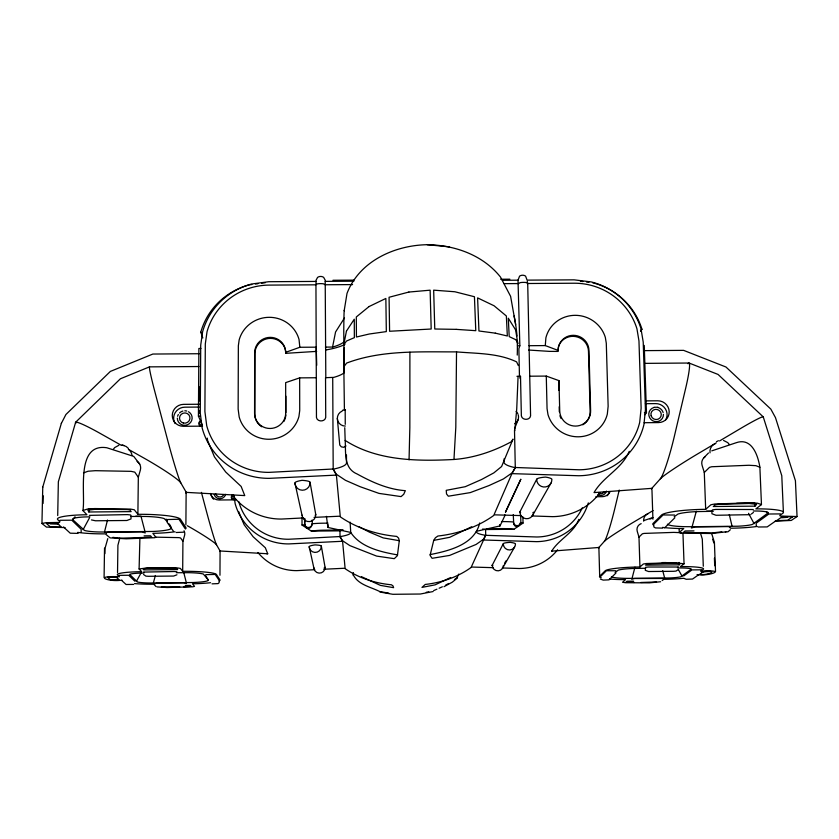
<?xml version="1.0" encoding="UTF-8"?>
<svg xmlns="http://www.w3.org/2000/svg" width="839" height="839" viewBox="0 0 839 839"><rect width="100%" height="100%" fill="white"/><g stroke="black" fill="none" stroke-linecap="round" stroke-linejoin="round"><path stroke-width="1.26" d="M343.088 530.238L339.973 530.856L340.015 536.635L342.522 540.704L349.842 545.602L376.659 556.1L394.288 558.669L397.392 555.68L399.301 540.694L398.588 538.093L396.721 536.404C376.774 534.569 356.869 528.234 340.298 516.845M344.42 410.271L343.822 366.811L346.633 363.077C381.409 349.884 419.909 352.023 456.521 351.877L455.808 427.261L453.962 459.478C417.329 461.387 376.931 460.936 345.165 440.433L344.756 427.722M343.822 366.811L344.137 372.516L344.158 366.129A109.332 1.007 89.6 0 1 344.368 347.65M219.965 575.25L220.08 550.982L216.567 544.889A30.791 1.133 74.8 0 1 206.384 511.087L201.412 492.378M519.467 376.501L518.869 348.709L519.844 345.762L518.009 280.184L519.572 276.146A5.38 5.317 -40 0 1 525.581 276.104L527.091 280.132L574.149 279.848L591.233 281.925A68.924 66.963 20.5 0 1 640.996 328.762L643.219 342.092L645.432 409.82L643.933 424.618A69.165 67.487 24.2 0 1 578.721 475.744L511.916 473.636L494.003 514.821L521.376 515.607M219.388 580.85A34.986 3.744 0 0 0 219.944 579.885L216.42 574.463A31.148 3.419 0 0 0 182.682 571.307L182.923 541.281L184.549 535.439A6.45 6.324 -30.6 0 0 184.024 530.762M185.891 524.7L186.143 492.136L180.784 482.865A38.091 1.741 74.7 0 1 167.601 439.972L155.016 392.306A33.151 1.51 74.6 0 1 149.499 366.863L120.407 378.777L75.657 422.216L58.352 481.785L57.713 515.555M202.031 424.419L198.423 416.092L198.885 348.468L200.909 348.458M185.367 529.021A43.188 5.674 0.3 0 0 185.87 527.542L180.49 519.289A38.667 5.223 0.3 0 0 137.89 514.317L138.33 477.213L140.375 469.987A8.012 7.803 -26.2 0 0 137.061 461.377M121.938 580.116C108.671 582.318 91.545 575.533 119.432 576.739L117.502 574.967A27.257 2.978 0.1 0 1 141.718 571.695L139.096 568.968L139.914 538.187M353.177 572.922L353.324 575.323L353.408 573.016M117.533 572.586L117.911 545.287L119.767 538.208L151.67 537.212L150.569 535.806L144.098 535.869M328.018 524.553L327.913 527.458L350.733 532.429C360.424 547.301 381.011 552.062 397.592 554.894M88.882 511.989L87.885 510.196L95.835 509.21L127.339 509.577L129.804 509.934L131.178 511.622L88.882 511.989L88.913 509.986M104.088 577.473L104.529 548.098M104.885 553.635L104.969 548.528L107.791 538.617M81.131 532.115L81.184 529.283L71.797 520.19L59.936 520.295M59.999 521.743L57.797 519.698A33.896 4.562 0.5 0 1 86.941 514.758L82.883 510.542C85.935 494.611 74.933 442.73 106.857 447.764L133.737 456.406L139.746 464.219M65.075 527.574L46.428 527.091L41.95 523.494L42.758 487.102M43.041 503.484L43.198 495.755M346.465 454.906L346.507 462.635A63.345 10.32 -0.1 0 1 334.258 468.949L269.036 472.367A64.456 63.103 -11.5 0 1 206.719 425.719L204.894 411.488L205.314 343.875L207.034 331.688A64.351 62.694 -8.5 0 1 269.13 285.103L315.978 284.82L316.072 280.216L317.593 277.373A5.391 5.349 24.5 0 1 323.634 277.331L325.207 280.163L325.805 377.907M518.072 376.48L516.73 408.95L514.8 430.69M199.242 386.852L199.231 401.084M644.457 350.629L683.628 350.366L725.966 367.01L770.821 409.107L775.477 417.623L795.424 480.726L797.05 516.541L791.282 520.432L775.1 521.208M409.054 459.845L409.841 427.617L409.904 352.191M536.719 479.216L536.687 479.53A7.614 7.478 27.5 0 0 551.653 481.345L551.831 479.719A18.815 2.957 1.2 0 0 545.57 477.087A18.825 2.957 1.1 0 0 536.729 479.216L519.844 512A6.859 6.754 29.6 0 0 533.321 513.636L533.478 512.168A16.937 2.402 1.4 0 1 533.08 512.524M519.844 512L519.876 511.717A16.937 2.402 1.3 0 0 520.631 512.66M503.379 565.413L503.243 566.619A5.621 5.558 35.7 0 1 492.199 565.287L492.231 565.046A13.864 1.605 1.5 0 0 492.923 565.685M503.306 543.682L503.274 543.934A6.114 6.041 32.7 0 0 515.293 545.392L515.44 544.081A15.092 1.909 1.4 0 0 510.206 542.351A15.092 1.909 1.4 0 0 503.306 543.682L492.199 565.287M493.71 515.492C477.443 527.175 457.727 533.845 437.906 536.027L435.41 537.757L433.732 540.379L430.071 555.376L432.075 558.313L449.62 555.418L476.112 544.438L483.295 539.425L485.697 535.313L485.592 529.535L482.687 528.979M344.189 310.692L347 293.461C359.165 261.265 394.571 245.24 427.261 244.705L427.764 244.747C455.095 245.124 483.107 255.213 500.495 277.069L510.605 296.335L515.649 324.588M325.406 347.105L332.559 347.052L335.558 331.992L344.472 317.96M619.234 490.049L615.06 507.501A30.655 2.423 -75.8 0 1 604.384 541.333L598.878 547.479L599.686 576.246A34.787 3.713 -1.3 0 0 601.29 577.798M89.92 516.824L84.173 516.971A18.794 2.527 0.5 0 0 72.731 518.901L72.773 519.698L84.571 530.447A18.101 2.349 0.4 0 0 98.855 531.978L104.487 532.02L107.507 520.033M611.421 576.771A23.041 2.465 -1.3 0 0 625.558 578.365L632.05 578.396L634.945 567.206M143.794 573.027L139.159 573.142A15.112 1.657 0.1 0 0 129.657 574.411L137.428 581.983A14.662 1.563 0.1 0 0 148.786 582.979L153.359 583L155.372 575.491M667.383 524.197A28.442 3.713 -1.7 0 0 684.194 526.661L692.123 526.724L696.318 511.245M61.352 423.38L65.924 414.497L110.381 371.415L152.845 354.048L199.378 353.722M42.684 487.365L61.415 423.15M171.429 527.553L171.104 528.654A28.62 3.755 0.3 0 1 153.097 531.444L104.487 532.02M504.124 458.765L504.176 461.335A63.177 10.246 -1.4 0 0 514.297 467.459L579.141 469.788A64.225 62.652 24.2 0 0 639.696 422.353L641.132 408.163L638.961 340.907L636.948 328.815A64.1 62.275 20.5 0 0 574.17 283.225L527.616 283.509L526.357 282.575A5.695 1.405 -1.5 0 0 520.316 282.617L518.502 283.572L504.124 283.655M41.95 523.494L46.019 522.676L59.506 522.435M519.855 378.116L520.505 376.271L516.939 376.302M514.768 428.236L518.02 419.909M479.698 522.98C474.748 544.626 448.949 550.866 430.176 554.589M578.805 519.393C573.677 533.205 559.068 539.058 551.684 551.139L598.878 547.479A34.525 1.678 -31.2 0 0 598.889 547.982M629.24 451.351C622.003 468.886 603.22 476.552 594.022 492.598L650.844 488.424A42.296 4.017 -75.6 0 0 651.997 488.151L660.356 478.807A38.122 2.328 -31.4 0 1 698.415 453.459L716.212 442.919M528.675 350.041L549.346 351.373L557.799 351.426L558.208 350.45A15.427 14.997 20.6 0 1 573.184 335.317A15.427 14.997 20.6 0 1 588.947 350.241L590.625 410.732A15.522 15.144 24.3 0 1 575.575 426.086A15.522 15.144 24.3 0 1 559.728 410.974L558.963 380.633L546.273 376.082L529.692 376.208M692.123 526.724L737.691 526.221A17.976 2.318 -1.8 0 0 752.384 524.438L768.377 512.744A18.668 2.486 -1.9 0 0 757.795 511.024L753.307 510.982M582.297 507.847A51.441 50.571 27.4 0 1 536.803 536.991L485.697 535.313L471.287 567.038L493.154 567.667M558.774 390.376L558.963 380.633M458.818 574.075L457.035 577.568L454.423 579.697M205.492 575.544L208.24 579.906L207.862 580.64A23.177 2.486 0 0 1 192.928 582.518L153.359 583M83.082 529.724L89.532 517.747M136.327 581.511L141.246 572.576M511.916 473.636L515.293 467.648L514.506 430.229M504.648 563.168L505.917 560.924M502.708 567.972L514.706 546.86M532.671 515.282L550.94 483.17M640.702 331.384L641.95 329.224A68.41 66.47 20.7 0 0 592.554 282.733M515.293 467.648L512.293 472.756L503.337 478.985L489.001 485.571L470.26 492.608L448.32 496.206L446.526 493.94L446.243 490.333L465.236 486.704L481.45 479.562L493.856 472.871L501.596 466.536L513.007 439.101L511.423 441.692C493.72 451.309 474.129 457.968 453.962 459.478M644.971 414.749L646.45 412.662L644.258 345.406M513.248 514.601L513.751 524.165L514.936 525.906L516.635 526.693L519.163 525.707L520.379 522.749L523.033 523.075L522.896 516.95M83.512 472.892L88.095 471.224L95.331 470.689L131.083 471.34L134.764 472.137L138.33 477.213M72.773 519.698L75.038 516.772M615.973 572.985L609.051 579.843L603.231 580.106L600.367 579.067M113.223 449.421L114.723 447.554L118.886 445.278M674.892 517.757L664.624 527.836M729.657 527.679L730.255 526.934L727.749 526.588L695.29 526.882L691.367 528.025M730.36 529.713L728.042 531.748L725.347 532.031M82.883 510.542L87.476 509.042L94.734 508.56L130.601 509.095L134.303 509.797L137.89 514.317M703.659 457.989L708.473 452.997M640.493 330.713L641.95 329.224M725.85 531.853L711.755 533.499L682.831 533.195L679.254 532.503L683.743 528.539L678.52 528.497A42.936 5.6 -1.7 0 1 662.506 527.385M599.686 576.246L605.223 570.772A30.97 3.387 -1.4 0 1 639.926 566.975L638.982 537.128L642.359 533.814L644.037 533.415L673.79 532.387L679.485 532.639L682.967 533.646L684.047 563.818L680.429 566.587A27.068 2.947 -1.5 0 1 703.187 569.398L700.617 571.202C729.143 569.241 708.567 576.592 697.052 574.621M653.109 524.815A42.936 5.6 -1.7 0 1 653.151 523.358L661.583 515.02A38.447 5.16 -1.8 0 1 705.672 509.315L704.288 472.472L709.49 467.365L711.692 466.746L748.944 465.267L755.918 465.676L759.882 467.26L761.466 504.596L755.887 508.874A33.665 4.489 -1.9 0 1 782.829 513.269L779.882 515.345M600.304 576.76L606.44 570.719L615.774 570.751M674.587 515.041L663.104 514.947L653.759 524.144L653.854 526.955L655.437 527.92L662.642 528.119M615.071 572.513L618.364 570.101A18.951 2.066 -1.4 0 1 633.382 568.464L645.611 568.265M674.147 516.824L677.996 514.045A23.523 3.157 -1.8 0 1 697.062 511.591L713.318 511.318M639.926 566.975L643.324 564.018L646.345 563.525L674.839 562.707L684.047 563.818M705.672 509.315L710.906 504.753L714.828 503.987L750.506 502.834L757.491 503.19L761.466 504.596M457.58 577.84L452.347 582.14L443.999 586.692M139.096 568.968L148.87 567.667L177.49 567.94L180.364 568.391L182.682 571.307M679.15 564.836L680.114 563.661L673.906 563.137L648.18 563.839L645.59 565.15L679.15 564.836L679.066 562.424M754.995 506.148L756.663 504.333L749.175 503.494L717.88 504.407L715.31 504.805L713.318 506.515L754.995 506.148L754.922 504.155M662.212 580.525L663.796 579.309A26.271 2.779 -1.4 0 0 683.082 578.323M751.272 514.076L753.401 512.472M678.541 569.408L676.045 571.076L673.507 571.296L648.557 571.527L645.285 570.321L645.569 567.321L648.128 567.028L678.457 567.017L677.44 567.563M346.004 445.929L343.707 447.302L341.347 446.851L339.764 445.048L337.33 418.325M632.05 578.396L669.197 577.977A14.567 1.542 -1.4 0 0 680.838 576.771L691.357 569.083A15.008 1.636 -1.5 0 0 682.422 567.982L677.87 567.961M683.659 575.963L691.986 569.901L701.425 569.817M471.088 567.489C457.727 577.117 441.545 582.644 425.237 584.447L421.975 587.394L435.137 584.846L450.7 577.505M698.447 574.904L692.532 579.046L686.197 579.277L683.743 578.26M776.18 520.641L767.192 526.913L758.026 526.997M485.592 529.535L513.898 529.283L518.082 526.431M519.173 525.696L523.033 523.075M176.945 574.778L173.642 576.057L148.409 576.299L145.902 576.131L143.532 574.484M344.084 372.82A62.82 13.005 0.1 0 1 333.775 377.372L325.542 377.686L325.721 417.413C325.081 422.048 317.152 422.122 316.46 417.476L315.946 284.536L317.436 283.865A5.705 1.416 0 0 1 323.508 283.823L325.133 284.757L352.569 284.589M719.558 440.947L740.69 428.425A33.287 2.024 -31.5 0 1 763.259 416.899L781.78 475.692L783.395 512.084M653.12 510.552L634.336 521.701A30.739 1.531 -31.2 0 0 604.384 541.333M631.662 579.256L634.662 578.501L663.261 578.47M471.738 526.724L449.714 537.306L433.732 540.379M445.54 585.192L448.666 583.504M716.443 441.713L718.425 440.716M433.658 590.614L436.92 589.177M439.101 588.223L442.363 586.786M316.313 377.749L299.649 377.875L285.669 382.626L285.7 413.071A15.574 15.249 -11.6 0 1 270.127 428.477A15.574 15.249 -11.6 0 1 254.574 413.302L254.689 352.558A15.49 15.092 -8.6 0 1 270.168 337.362A15.49 15.092 -8.6 0 1 285.638 352.338L299.838 347.273L316.209 347.168L316.723 365.28M787.632 517.338L781.612 517.747M644.331 520.4L652.962 517.506M711.766 450.858L736.254 442.709C751.975 437.213 758.068 455.671 759.882 467.26M708.672 571.579L701.771 571.883M721.823 531.821L711.986 532.964L683.449 532.387L685.064 530.972L694 530.888M660.618 581.742L649.376 582.864L625.569 582.717L622.528 582.266L625.516 579.613L621.227 579.602A34.787 3.713 -1.3 0 1 609.387 579.025M332.559 347.052L333.618 346.769A62.652 13.896 0.1 0 0 343.896 341.924M499.96 525.938L476.395 531.318A50.288 6.513 -1.1 0 0 484.89 535.188L485.697 535.313M342.469 410.302L345.28 409.747M345.228 410.449L345.238 409.883M325.679 350.041L331.762 348.814A67.361 14.945 0.1 0 0 344.913 344.441M433.081 591.547L420.318 594.022L392.83 594.295L380.004 592.061M426.233 592.313L428.76 591.831M89.354 515.366L127.549 514.611L130.706 514.999L131.02 515.943L130.989 518.911L126.888 520.495L95.541 520.778L91.461 519.928M183.542 532.178L176.148 532.503M238.811 501.743A51.588 50.854 -15.6 0 0 288.721 539.257L340.865 536.499A50.424 6.555 -0.3 0 0 350.733 532.45L350.115 522.131M656.528 581.941L640.786 582.486M133.632 584.416L126.07 584.489L121.655 580.431M551.684 551.139L552.408 551.045M654.126 407.272L657.912 407.24M233.609 495.104L233.074 495.01A2.402 2.36 -22.7 0 0 231.606 498.492A2.402 2.36 -22.7 0 0 235.36 498.943M251.836 284.515L249.403 284.841A68.683 66.921 -8.7 0 0 200.783 332.181L202.818 337.97M255.486 284.033L257.919 283.708M261.569 283.215L265.218 282.722M302.009 517.684L302.03 525.046L304.798 524.679L304.788 518.533M302.03 525.046L311.353 531.108L313.975 530.772A16.193 2.108 -0.4 0 1 323.319 530.196L342.973 530.007M119.138 575.355L128.703 575.26L134.859 581.217M316.67 351.384L285.816 353.324A15.448 15.06 -8.6 0 0 270.378 338.379A15.448 15.06 -8.6 0 0 254.93 353.534L254.815 414.151A15.542 15.217 -11.7 0 0 261.716 426.789M750.15 514.674L716.024 515.272L711.965 513.762L711.85 510.815L712.521 509.881L715.782 509.43L753.286 509.514M314.761 569.702L296.88 570.625A49.952 49.375 -18.7 0 1 257.951 552.544M323.697 569.241L345.091 568.234L342.574 541.27L340.015 536.635M303.624 517.925L281.464 519.047A60.838 59.821 -13.7 0 1 232.256 494.79M314.048 517.39L340.235 516.174L336.408 475.105L333.188 469.158L332.716 377.634M179.777 586.87L161.35 586.912M183.636 586.765L191.082 586.377L190.348 585.433L185.283 585.486M78.121 533.394L70.245 533.195L63.523 527.007M662.286 562.581L666.156 562.549M176.431 572.712L188.765 572.68A19.056 2.087 0 0 1 203.353 574.044L208.24 579.906M117.061 577.452L110.15 577.284M633.55 581.165L627.027 581.228L625.946 582.182L634.462 582.434M645.338 363.371L689.071 363.025L718.079 374.446L763.259 416.899M202.031 426.149L183.363 426.296A11.222 10.938 -19.1 0 1 172.268 415.41A11.222 10.938 -19.1 0 1 183.542 404.356L199.682 404.241M644.163 422.709L658.5 422.594A11.148 10.823 29.5 0 0 669.197 411.603A11.148 10.823 29.5 0 0 657.766 400.79L646.051 400.874M336.408 475.105L269.298 478.345A69.406 67.969 -11.5 0 1 202.178 428.068L200.28 413.218L200.72 345.123L202.619 331.699A69.197 67.424 -8.5 0 1 251.595 284.012L268.742 281.715L316.093 281.422M235.801 499.845L219.052 499.992A9.04 8.872 -23.2 0 1 210.369 493.458M595.858 496.73L602.245 496.678A8.998 8.799 32.6 0 0 609.859 492.178M88.934 508.979L104.309 508.853M736.642 503.327L754.88 503.169M135.761 516.195L140.962 516.153L145.011 531.653M706.595 511.161L711.734 511.108M130.853 516.457L145.766 516.457A23.66 3.199 0.3 0 1 164.192 518.596L167.213 521.554M780.113 516.027L797.05 516.541M58.772 524.186L50.172 523.903M328.028 523.148L324.2 523.179A22.359 2.978 -0.4 0 0 312.087 523.767A3.734 3.702 -17.2 0 1 308.364 527.511A3.734 3.702 -17.2 0 1 304.609 523.84L304.599 518.911M486.84 528.717L502.246 528.58A16.161 2.098 -1 0 1 511.391 528.99L513.898 529.283M311.353 531.108L339.973 530.856M342.574 541.27L288.899 543.913A55.594 54.797 -15.7 0 1 235.109 503.473L234.133 496.006M483.054 539.991L536.541 541.648A55.426 54.493 27.5 0 0 588.307 502.897M332.936 280.268L353.901 280.142M500.684 279.24L509.86 279.188M325.217 281.369L353.88 281.191M502.372 280.289L518.009 280.184M517.474 345.773L519.844 345.762M529.01 345.699L545.287 345.584L558.208 350.45M149.499 366.863L198.927 366.538M199.189 407.072L184.832 407.177A11.138 10.865 -19.2 0 0 175.078 423.59M645.401 403.695L655.741 403.611A11.075 10.75 29.6 0 1 665.799 419.783M198.423 416.092L200.469 416.081M644.425 412.673L646.45 412.662M212.005 583.839L218.035 583.608L219.115 582.727L219.126 580.41L215.203 574.442L205.744 574.652M155.121 537.149L179.043 537.631L180.616 538.009L182.923 541.281M531.769 515.954L552.544 516.646A60.639 59.454 25.9 0 0 600.011 492.682M502.32 567.961L519.341 568.517A49.816 49.123 29.7 0 0 557.61 549.765M119.809 538.26L112.877 537.338M219.692 551.485A34.714 2.444 30 0 0 220.08 550.982L267.714 553.771L265.334 547.752L253.116 536.719L244.128 524.721L238.612 511.496M456.521 351.877C476.625 353.628 498.03 352.978 516.604 361.882L518.334 365.563M266.603 553.688L267.714 553.771M449.526 246.855L427.261 244.705M580.441 281.254L582.864 281.547M586.503 281.998L588.926 282.292M157.092 586.901L167.055 587.52L192.53 586.818L194.522 586.398L192.498 583.787L196.85 583.682A34.986 3.744 0 0 0 210.558 582.706M780.48 513.908L768.818 514.013L756.159 523.221L756.275 526.032M399.301 540.694L383.224 537.904L369.391 532.115L358.777 526.63M381.168 591.831L388.803 593.142M128.398 448.414L126.144 446.453L121.833 445.027M122.337 445.121L123.836 445.415M307.074 528.329C311.647 529.671 312.947 523.263 312.066 520.075M723.554 440.444L727.77 442.635L729.301 444.46M379.889 591.61C370.869 587.017 358.337 584.846 353.387 575.082M361.368 576.634L380.403 585.381L393.627 587.678L392.998 585.916L391.446 584.783C375.064 583.283 358.725 578.061 345.133 568.685M121.466 445.404L100.271 433.469A33.518 2.957 30.4 0 0 75.877 423.234M129.279 449.809L143.784 457.979A38.353 3.398 30.3 0 1 180.784 482.865M144.392 572.618L143.563 572.083L174.344 571.516L176.83 571.768L176.966 572.376M186.394 583.535L183.647 582.832L156.862 583.084L154.796 583.839M145.294 532.943L141.739 531.874L108.829 532.167L106.154 532.566L106.49 533.3M200.783 332.181L202.293 333.649M156.064 586.608L153.768 584.217A26.449 2.811 0.1 0 1 134.555 583.587M766.447 511.633L768.031 513.531M305.962 527.605L304.798 524.679M167.118 522.278L173.474 531.286M168.618 523.546L170.726 526.546M167.276 519.54L178.969 519.247L184.947 528.35M166.091 519.058L167.422 521.187M169.426 524.365L170.757 526.493M333.188 469.158L336.324 474.224L345.479 480.317L360.036 486.672L379.008 493.395L401.073 496.604L403.706 494.307L405.331 490.679C388.017 489.41 372.191 482.278 357.173 474.014C343.287 468.225 346.025 452.578 345.165 440.433M678.447 569.681L682.097 576.278M748.535 513.321L754.114 523.693M704.288 472.472L702.086 465.33A7.95 7.708 35.3 0 1 705.138 456.72M711.734 533.74L714.377 542.319M712.71 539.257L713.832 542.927M700.408 532.933L702.295 539.068L703.302 566.252M638.982 537.128L637.241 531.339A6.408 6.261 38.8 0 1 641.174 523.651M327.913 527.458L326.434 516.342M662.726 570.656L664.656 578.081M183.804 572.722L186.331 582.675M729.28 514.517L732.101 526.368M294.94 483.054L302.334 516.625A6.848 6.775 -15.8 0 0 315.789 514.747L310.063 482.299A18.804 2.905 -2.6 0 0 302.04 480.328A18.783 2.905 -2.7 0 0 294.95 483.054L295.16 484.68A7.603 7.499 -13.1 0 0 310.105 482.614L310.063 482.299M309.203 546.734L314.09 569.041A5.611 5.569 -24.2 0 0 325.102 567.5L321.337 546.105A15.092 1.877 -2.8 0 0 314.971 544.91A15.081 1.877 -2.8 0 0 309.203 546.734L309.381 548.045A6.114 6.051 -20 0 0 321.368 546.367L321.337 546.105M285.638 352.338L285.816 353.324M345.186 409.893L345.259 424.324M527.27 281.264L527.616 283.509M207.296 438.105L207.6 440.496L214.459 456.919L225.712 472.021L241.139 486.431L244.757 495.597L186.719 492.399A42.537 1.888 74.7 0 1 186.143 492.136A42.831 3.681 30.3 0 1 185.839 493.07M714.419 542.497L715.531 571.653M714.419 558.124L714.702 565.717M679.118 528.58L679.254 532.503M651.955 489.798L652.92 519.194M559.183 406.779L559.309 411.823M546.273 376.082L547.059 408.677L547.982 414.571A30.833 30.078 24.2 0 0 578.249 436.804A30.833 30.078 24.2 0 0 607.321 414.12L608.139 406.286L606.293 343.235L605.328 337.383A30.907 30.026 20.5 0 0 575.019 315.328A30.907 30.026 20.5 0 0 545.895 337.781L545.287 345.584M527.7 283.225L530.584 415.829C530.007 420.496 522.099 420.486 521.365 415.903L520.505 376.271M520.704 515.765L520.841 521.91A3.734 3.681 30 0 1 517.202 525.634A3.734 3.681 30 0 1 513.405 521.973A22.307 2.968 -1 0 0 501.491 521.596M344.137 372.516L343.759 331.321A143.427 1.321 89.6 0 1 344.399 310.797M299.838 347.273L299.03 339.459A31.022 30.225 -8.5 0 0 269.109 317.32A31.022 30.225 -8.5 0 0 239.167 339.868L238.349 345.762L238.14 409.096L239.178 416.952A30.938 30.288 -11.5 0 0 269.046 439.269A30.938 30.288 -11.5 0 0 298.936 416.49L299.722 410.554L299.649 377.875M285.858 396.197L285.868 412.652M187.254 525.696A30.907 2.223 30 0 1 216.567 544.889M220.405 550.94A34.588 1.248 74.8 0 1 220.08 550.982M598.878 547.479A34.43 2.664 -75.8 0 1 598.165 547.447M314.132 568.076A13.854 1.584 -2.9 0 1 313.933 567.835M325.071 567.258A13.864 1.584 -2.8 0 1 324.169 567.909M609.324 491.811A8.946 8.757 32.7 0 1 607.132 495.786M606.44 491.077A5.967 5.842 32.7 0 1 597.85 494.727M604.353 491.654A4.216 4.132 32.7 0 1 598.679 493.227M234.364 498.366A1.678 1.647 -22.7 0 1 231.91 497.38A1.678 1.647 -22.7 0 1 233.536 495.283M223.583 494.926A4.237 4.164 -23.3 0 1 215.843 493.982M225.701 494.349A5.999 5.883 -23.3 0 1 214.144 494.444M213.557 499.184A8.988 8.83 -23.3 0 1 211.26 495.241M643.702 521.197A7.373 7.194 38.1 0 1 648.117 513.625M649.984 519.037A7.362 0.629 -19.4 0 1 651.746 518.376M302.407 515.513A16.916 2.36 -2.8 0 1 302.134 515.156M315.737 514.464A16.927 2.36 -2.7 0 1 315.086 515.23M651.735 489.085A42.569 2.527 -31.4 0 1 651.997 488.151M660.356 478.807A37.87 3.702 -75.6 0 0 674.441 435.934L685.641 388.384A32.952 3.209 -75.4 0 0 688.022 363.759M514.076 315.978A143.154 10.183 89.5 0 1 516.415 330.167L516.782 333.356A16.109 1.185 89.7 0 1 517.023 336.03M517.254 340.624A16.109 1.185 89.7 0 1 517.244 355.075M285.837 414.906A15.542 15.217 -11.7 0 1 285.344 417.864M285.05 418.818A15.542 15.217 -11.7 0 1 283.802 421.556M557.799 351.426A15.396 14.966 20.6 0 1 557.966 348.814M558.229 347.535A15.396 14.966 20.6 0 1 588.475 351.216L590.142 411.592A15.48 15.112 24.3 0 1 582.79 424.807M561.071 418.535A15.48 15.112 24.3 0 1 559.938 415.745M175.015 531.758A43.188 5.674 0.3 0 1 158.172 533.195L152.845 533.331L155.886 537.254L154.754 537.705L126.207 538.806L110.108 537.883L105.315 533.856A32.658 4.247 0.4 0 1 77.691 532.387M710.014 452.84A9.145 8.851 34.9 0 1 715.426 443.516M188.492 411.75A7.425 7.247 -19.2 0 1 191.68 420.496A7.425 7.247 -19.2 0 1 183.395 425.226A7.425 7.247 -19.2 0 1 177.333 418.116M177.606 416.238A7.425 7.247 -19.2 0 1 178.361 414.476M179.546 412.966A7.425 7.247 -19.2 0 1 182.881 411.068M184.8 410.806A7.425 7.247 -19.2 0 1 186.719 411.037M202.514 426.317A2.968 2.905 -18.4 0 1 198.906 424.293A2.968 2.905 -18.4 0 1 201.024 420.717M199.273 413.365A2.968 2.895 -17.6 0 1 199.294 410.47M202.063 424.943A2.087 2.035 -18.4 0 1 199.525 423.517A2.087 2.035 -18.4 0 1 201.014 421.01M345.332 426.076A7.95 7.813 -2.9 0 1 342.197 411.068M518.24 414.906A7.939 7.782 18.9 0 1 514.737 423.716M516.121 411.435A7.939 7.782 18.9 0 1 517.894 413.942M663.429 414.382A7.383 7.173 29.6 0 1 656.979 421.629A7.383 7.173 29.6 0 1 648.925 415.745A7.383 7.173 29.6 0 1 653.969 407.481M657.766 407.45A7.383 7.173 29.6 0 1 663.114 412.515M128.377 449.358A9.219 8.967 -25.7 0 1 131.975 455.199M757.187 526.441A32.427 4.185 -1.8 0 1 730.601 528.213M499.614 524.616A9.984 0.65 89.4 0 0 500.044 525.854L504.648 516.111A10.33 0.692 89.4 0 0 504.9 514.789M792.624 516.793L787.559 520.243L776.61 520.631L782.378 516.604L792.624 516.793M520.778 479.342L505.487 512.126L520.778 479.342M346.465 331.069L343.696 344.934L346.497 341.033L354.362 337.656L354.268 319.208L346.465 331.069M46.439 523.442L50.298 526.84L61.331 527.028L56.979 523.054L46.439 523.442M107.717 577.431L110.255 579.665L119.138 579.77L116.285 577.159L107.717 577.431M369.034 306.571L356.313 316.964L356.428 337.016L369.286 334.006L386.328 331.604L385.856 298.453L369.034 306.571M143.154 568.737L143.689 569.891L177.637 569.576L176.746 568.485L174.816 568.265L149.657 568.087L143.154 568.737M703.575 571.569L699.778 574.212C705.568 576.089 721.351 569.943 703.575 571.569M408.855 292.056L389.076 297.268L389.59 331.258L431.183 329.024L430.134 290.179L408.855 292.056M456.164 329.36L434.77 329.003L433.669 290.158L454.874 291.762L474.434 296.733L475.776 330.681L456.164 329.36M495.314 333.156L478.943 330.986L477.601 297.876L494.077 305.774L506.357 315.988L507.333 335.988L495.314 333.156M516.142 339.879L509.21 336.607L508.308 318.201L515.628 329.937L517.862 343.738L516.142 339.879M183.353 423.034A5.254 5.118 -19.2 0 0 189.813 416.689A5.254 5.118 -19.2 0 0 181.067 414.466A5.254 5.118 -19.2 0 0 183.353 423.034M651.137 415.798A5.223 5.065 29.6 0 0 659.884 418.021A5.223 5.065 29.6 0 0 657.273 409.495A5.223 5.065 29.6 0 0 651.137 415.798"/></g></svg>
